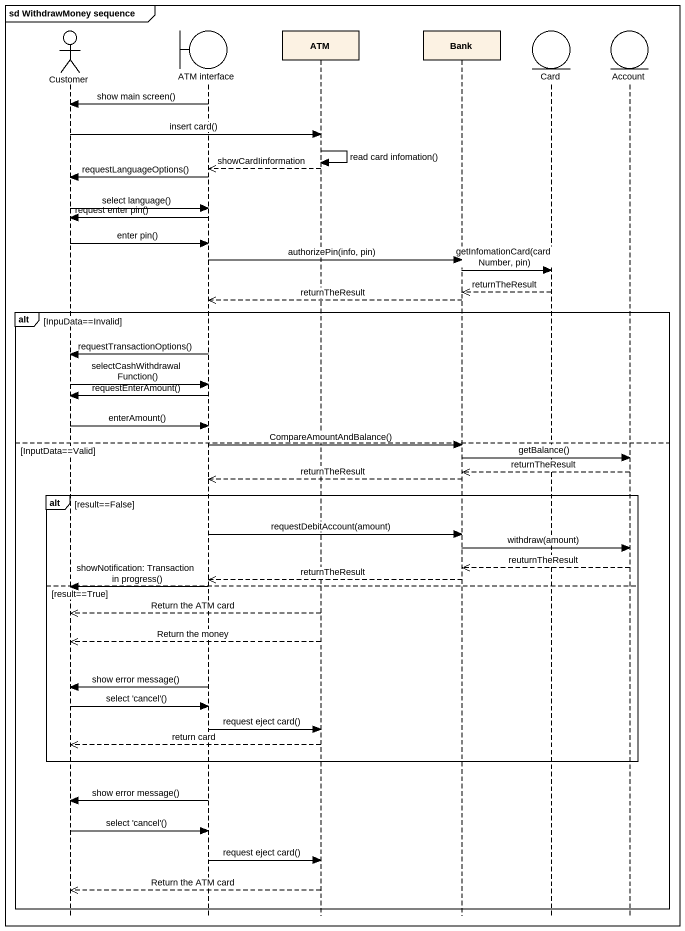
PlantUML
@startuml
mainframe sd WithdrawMoney sequence
hide footbox
actor Customer
boundary "ATM interface" as ATM_interface
participant ATM
participant Bank
entity "Card" as Card_
entity Account

ATM_interface -> Customer : show main screen()
Customer -> ATM : insert card()
ATM -> ATM : read card infomation()
ATM -->> ATM_interface : showCardIinformation
ATM_interface -> Customer : requestLanguageOptions()
Customer -> ATM_interface : select language()
ATM_interface -> Customer : request enter pin()
Customer -> ATM_interface : enter pin()
ATM_interface -> Bank : authorizePin(info, pin)
Bank -> Card_ : getInfomationCard(cardNumber, pin)
Card_ -->> Bank : returnTheResult
Bank -->> ATM_interface : returnTheResult
alt InpuData==Invalid
  ATM_interface -> Customer : requestTransactionOptions()
  Customer -> ATM_interface : selectCashWithdrawalFunction()
  ATM_interface -> Customer : requestEnterAmount()
  Customer -> ATM_interface : enterAmount()
else InputData==Valid
  ATM_interface -> Bank : CompareAmountAndBalance()
  Bank -> Account : getBalance()
  Account -->> Bank : returnTheResult
  Bank -->> ATM_interface : returnTheResult
  alt result==False
    ATM_interface -> Bank : requestDebitAccount(amount)
    Bank -> Account : withdraw(amount)
    Account -->> Bank : reuturnTheResult
    Bank -->> ATM_interface : returnTheResult
  else result==True
    ATM_interface -> Customer : showNotification: Transaction in progress()
    ATM -->> Customer : Return the ATM card
    ATM -->> Customer : Return the money
    ATM_interface -> Customer : show error message()
    Customer -> ATM_interface : select 'cancel'()
    ATM_interface -> ATM : request eject card()
    ATM -->> Customer : return card
  end
  ATM_interface -> Customer : show error message()
  Customer -> ATM_interface : select 'cancel'()
  ATM_interface -> ATM : request eject card()
  ATM -->> Customer : Return the ATM card
end
@enduml
